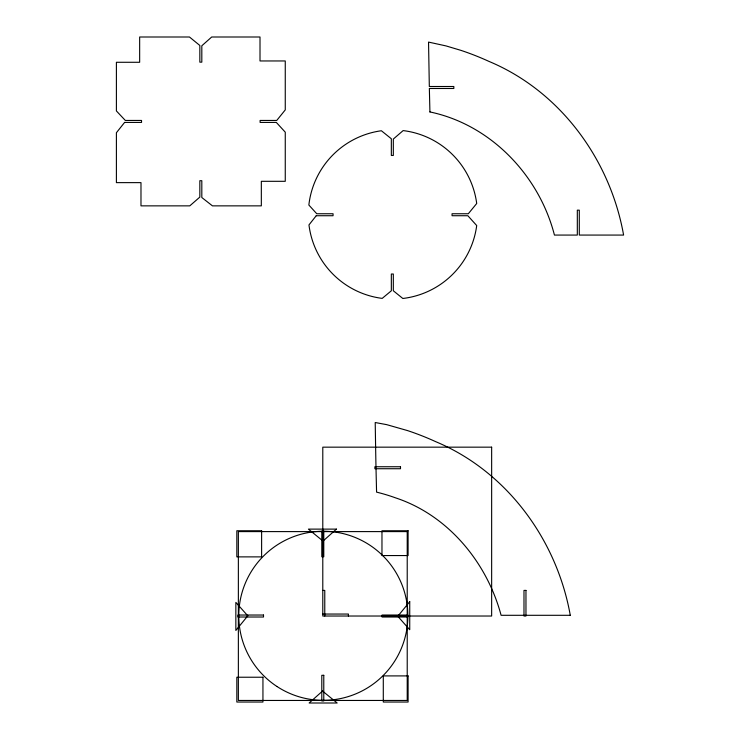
<?xml version="1.0" encoding="UTF-8"?>
<svg xmlns="http://www.w3.org/2000/svg" width="740" height="740" viewBox="0 0 740 740"><rect width="100%" height="100%" fill="white"/><g stroke="black" fill="none" stroke-linecap="round" stroke-linejoin="round"><path stroke-width="1.11" d="M322.788 590.409L324.768 590.409L324.768 616.022M322.788 614.052L348.411 614.052L348.411 616.022M429.931 111.944C490.861 124.681 539.164 175.51 554.436 235.07L577.32 235.07L577.32 210.169L579.291 210.169L579.291 235.07L623.598 235.07C610.232 159.692 560.337 91.214 488.899 61.374A275.974 275.974 0 0 0 460.928 50.366L446.017 45.917L428.543 42.087L429.32 86.506L453.833 86.506L453.833 88.486L429.357 88.486L429.921 111.971M316.23 215.728L308.969 224.923A84.545 84.545 0 0 0 382.201 298.387L391.34 290.783L391.34 274.022L393.319 274.022L393.319 290.755L402.828 298.479A84.545 84.545 0 0 0 476.708 225.543L467.846 215.728L452.057 215.728L452.057 213.749L468.309 213.749L476.708 203.491A84.545 84.545 0 0 0 403.143 130.592L393.319 139.065L393.319 155.456L391.34 155.456L391.34 138.759L381.378 130.749A84.545 84.545 0 0 0 308.858 205.036L316.766 213.749L333.055 213.749L333.055 215.728L316.23 215.728M124.597 122.415L116.402 132.728L116.402 182.632L140.979 182.632L140.979 205.859L189.782 205.859L199.837 197.099L199.837 180.708L201.817 180.708L201.817 197.515L212.445 205.859L261.331 205.859L261.331 181.309L285.261 181.309L285.261 132.173L276.316 122.415L260.11 122.415L260.11 120.444L276.751 120.444L285.261 109.89L285.261 60.958L260.008 60.958L260.008 37L211.705 37L201.817 45.788L201.817 62.151L199.837 62.151L199.837 45.473L189.459 37L139.656 37L139.656 62.28L116.402 62.28L116.402 110.945L125.328 120.444L141.544 120.444L141.544 122.415L124.597 122.415M247.789 615.828L235.847 630.462L235.847 602.397L247.789 615.828M409.729 601.666L397.787 616.291L409.729 629.721L409.729 601.666M336.45 529.119L323.019 541.06L308.395 529.119L336.45 529.119M322.557 691.058L309.126 703L337.19 703L322.557 691.058M491.647 447.164L322.788 447.164L322.788 616.022L491.647 616.022L491.647 447.164M400.507 466.746L374.884 466.746L374.884 468.725L400.507 468.725L400.507 466.746M261.618 530.756L236.828 530.756L236.828 556.878L261.618 556.878L261.618 530.756M408.092 530.756L381.97 530.756L381.97 555.555L408.092 555.555L408.092 530.756M323.778 531.126L321.798 531.126L321.798 556.748L323.778 556.748L323.778 531.126M407.222 531.598L238.363 531.598L238.363 700.456L407.222 700.456L407.222 531.598M525.964 590.409L523.985 590.409L523.985 616.022L525.964 616.022L525.964 590.409M263.514 615.033L237.892 615.033L237.892 617.012L263.514 617.012L263.514 615.033M407.685 615.033L382.071 615.033L382.071 617.012L407.685 617.012L407.685 615.033M570.272 615.301L501.1 615.301C487.049 562.548 448.135 515.096 395.382 497.798C389.249 495.56 382.858 493.673 376.586 492.128C376.484 488.659 376.41 485.2 376.327 481.731C375.809 461.723 375.55 442.594 375.217 422.522L386.696 424.649L407.592 430.606A275.974 275.974 0 0 1 435.564 441.604C507.002 471.454 556.896 539.932 570.272 615.301M323.778 675.305L321.798 675.305L321.798 700.919L323.778 700.919L323.778 675.305M408.092 675.907L383.292 675.907L383.292 702.029L408.092 702.029L408.092 675.907M262.94 677.23L236.828 677.23L236.828 702.029L262.94 702.029L262.94 677.23M276.889 686.443A84.545 84.545 0 0 0 407.74 620.703A84.545 84.545 0 0 0 285.381 540.246A84.545 84.545 0 0 0 276.889 686.443"/></g></svg>
